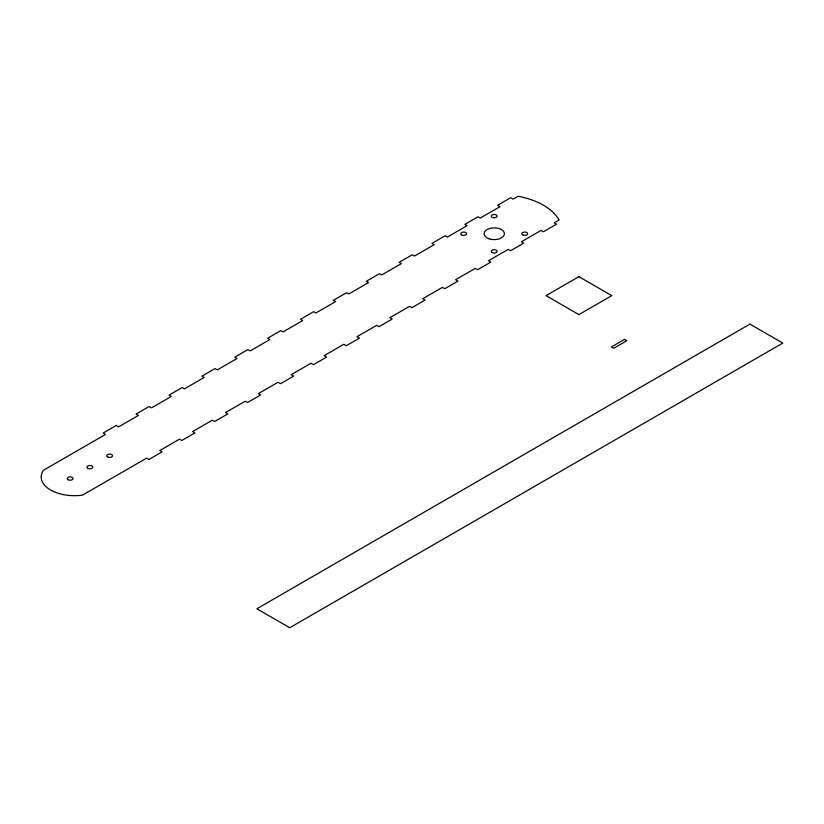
<?xml version="1.0" encoding="UTF-8"?>
<svg xmlns="http://www.w3.org/2000/svg" width="824" height="824" viewBox="0 0 824 824"><rect width="100%" height="100%" fill="white"/><g stroke="black" fill="none" stroke-linecap="round" stroke-linejoin="round"><path stroke-width="1.24" d="M116.308 425.462L103.155 433.053L105.524 434.423L43.425 470.277A31.652 18.272 0 0 0 50.47 489.94A34 19.632 0 0 0 82.565 495.121L146.62 458.144L148.907 459.473L162.06 451.882L159.763 450.553L179.488 439.171L181.785 440.49L194.928 432.899L192.631 431.58L212.355 420.188L214.652 421.517L227.805 413.926L225.508 412.597L245.233 401.216L247.519 402.534L260.672 394.943L258.375 393.625L278.1 382.233L280.593 383.675L293.735 376.084L291.243 374.642L310.967 363.26L313.46 364.692L326.613 357.101L324.12 355.669L343.845 344.278L346.327 345.719L359.48 338.128L356.988 336.686L376.712 325.305L379.04 326.654L392.193 319.063L389.855 317.714L409.579 306.322L411.918 307.671L425.06 300.08L422.733 298.731L442.457 287.349L444.785 288.699L457.938 281.108L455.6 279.758L475.324 268.367L477.652 269.716L490.805 262.125L488.467 260.775L508.192 249.394L510.53 250.743L523.673 243.152L521.345 241.803L541.069 230.411L543.397 231.76L556.55 224.169L554.212 222.82L559.146 219.977A64.014 36.956 0 0 0 518.059 196.256L513.125 199.099L510.705 197.698L497.552 205.289L499.972 206.69L480.258 218.082L478.023 216.794L464.88 224.386L467.105 225.673L447.381 237.055L445.156 235.767L432.003 243.358L434.238 244.646L414.513 256.037L412.288 254.75L399.135 262.341L401.36 263.628L381.646 275.01L379.411 273.723L366.268 281.314L368.493 282.601L348.768 293.993L346.543 292.705L333.39 300.297L335.626 301.584L315.901 312.966L313.676 311.678L300.523 319.269L302.748 320.557L283.034 331.948L280.757 330.64L267.615 338.231L269.881 339.539L250.156 350.921L247.89 349.613L234.747 357.204L237.013 358.512L217.289 369.904L215.023 368.596L201.87 376.187L204.136 377.495L184.422 388.877L182.145 387.568L169.002 395.159L171.268 396.468L151.544 407.859L149.175 406.489L136.032 414.081L138.401 415.451L118.677 426.832L116.308 425.462M578.891 276.658L546.024 295.641L578.891 314.613L611.758 295.641L578.891 276.658M624.479 339.406L611.336 346.997L613.633 348.325L626.776 340.734L624.479 339.406M749.933 324.1L256.872 608.771L289.739 627.744L782.8 343.083L749.933 324.1M489.137 238.816A10.166 5.871 0 0 0 504.391 233.738A10.166 5.871 0 0 0 489.137 228.65A10.166 5.871 0 0 0 489.137 238.816M492.773 217.577A2.905 1.679 0 0 0 497.13 216.125A2.905 1.679 0 0 0 492.773 214.673A2.905 1.679 0 0 0 492.773 217.577M523.281 235.19A2.905 1.679 0 0 0 527.638 233.738A2.905 1.679 0 0 0 523.281 232.286A2.905 1.679 0 0 0 523.281 235.19M461.667 234.922A2.905 1.679 0 0 0 466.528 234.171A2.905 1.679 0 0 0 462.964 232.111A2.905 1.679 0 0 0 461.667 234.922M492.175 252.535A2.905 1.679 0 0 0 497.026 251.784A2.905 1.679 0 0 0 493.473 249.724A2.905 1.679 0 0 0 492.175 252.535M108.181 457.227A2.905 1.679 0 0 0 112.538 455.775A2.905 1.679 0 0 0 108.181 454.323A2.905 1.679 0 0 0 108.181 457.227M87.859 468.351A2.905 1.679 0 0 0 92.721 467.599A2.905 1.679 0 0 0 89.167 465.539A2.905 1.679 0 0 0 87.859 468.351M68.135 479.733A2.905 1.679 0 0 0 72.996 478.981A2.905 1.679 0 0 0 69.443 476.931A2.905 1.679 0 0 0 68.135 479.733"/></g></svg>
